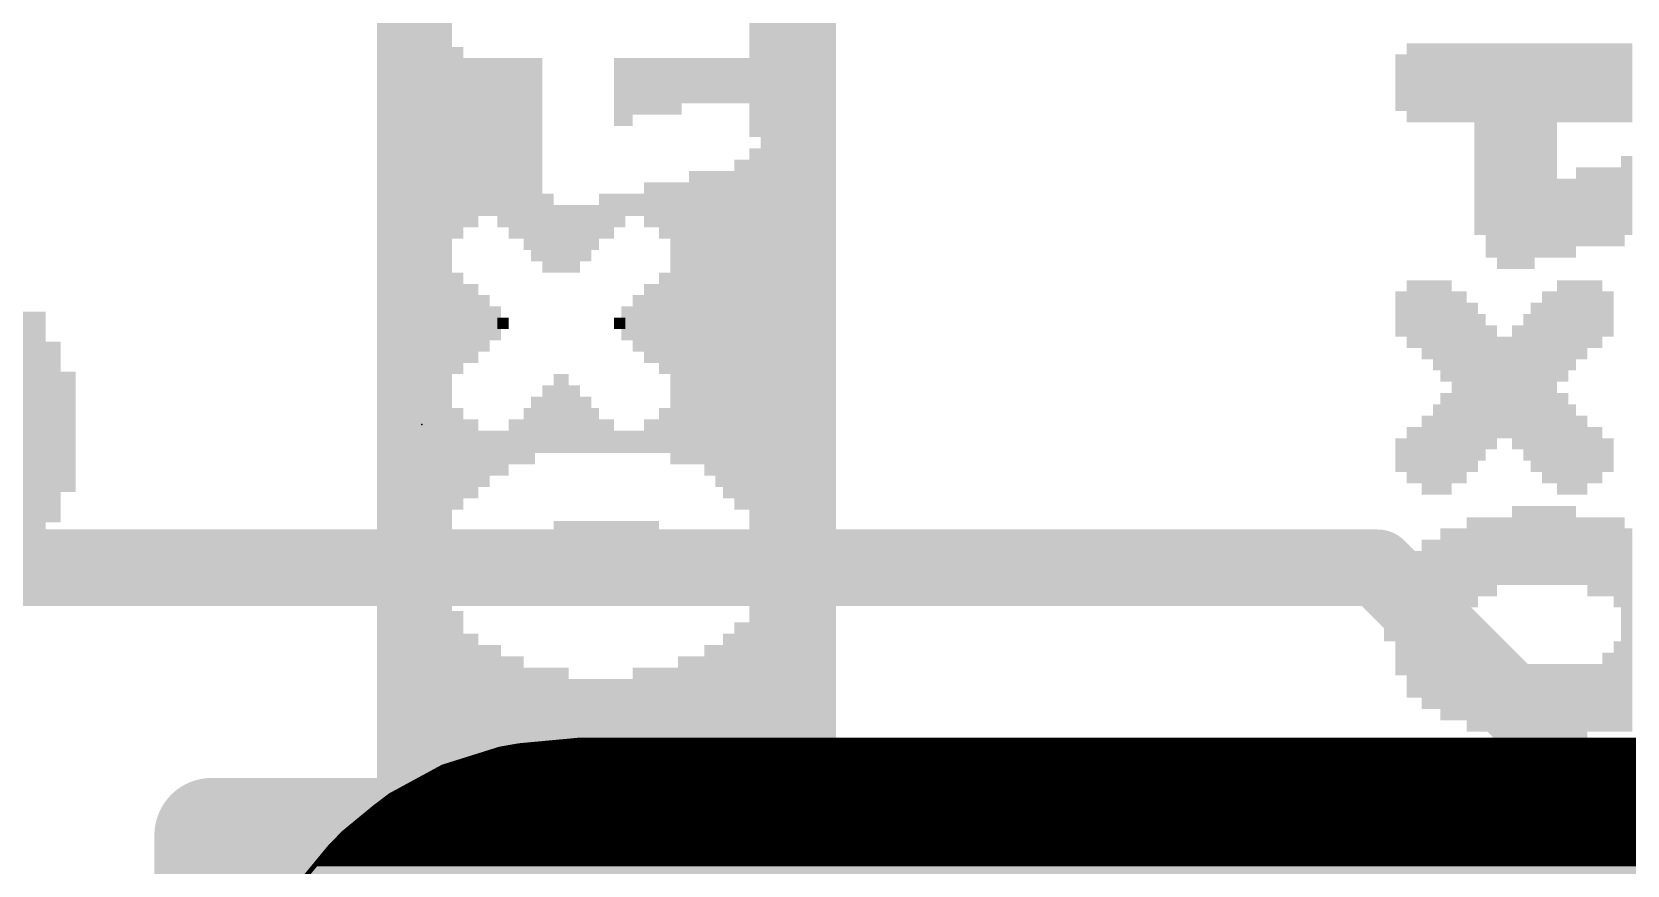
# Model space of a CAD drawing. Extents: x -27.9 to 58.7, y -12 to 40.1.
# Drawn here: x 18.902 to 23.142, y 17.98 to 20.195 of the extents above; entities that cross this region are included whole.
import ezdxf

# ---------------------------------------------------------------- set-up
doc = ezdxf.new("R2010")
doc.units = 0
for name, color, linetype in [('16', 132, 'CONTINUOUS'), ('21', 41, 'CONTINUOUS'), ('22', 40, 'CONTINUOUS'), ('24', 53, 'CONTINUOUS')]:
    doc.layers.add(name, color=color, linetype=linetype)

# ---------------------------------------------------------------- blocks, each defined once
blk = doc.blocks.new('RECT')
blk.add_solid([(-0.5, -0.5), (0.5, -0.5), (-0.5, 0.5), (0.5, 0.5)])

msp = doc.modelspace()

# ---------------------------------------------------------------- linework, layer by layer
at = {"layer": '16', "const_width": 0.2032}
for points in [[(22.479, 18.7706), (10.2362, 18.7706)], [(22.8854, 18.3642), (22.479, 18.7706)], [(22.8854, 17.399), (22.8854, 18.3642)]]:
    msp.add_lwpolyline(points, dxfattribs=at)
at = {"layer": '16', "const_width": 0.1016}
for points in [[(22.5149, 18.8065, 1), (22.4431, 18.7347)], [(22.479, 18.7198, 1), (22.479, 18.8214)], [(22.9362, 18.3642, 1), (22.8346, 18.3642)], [(22.8495, 18.3283, 1), (22.9213, 18.4001)]]:
    msp.add_lwpolyline(points, format="xyb", dxfattribs=at)
at = {"layer": '21', "const_width": 0.0127}
for points in [[(20.3557, 18.3123), (20.1976, 18.2976)], [(24.0608, 18.3123), (20.3557, 18.3123)], [(20.1458, 18.2885), (19.9943, 18.2409)], [(20.1038, 18.2753), (24.3015, 18.2753)], [(20.1442, 18.288), (24.2568, 18.288)], [(20.1976, 18.2976), (20.1458, 18.2885)], [(20.2309, 18.3007), (24.1764, 18.3007)], [(19.9943, 18.2409), (19.8548, 18.1651)], [(19.9875, 18.2372), (24.4156, 18.2372)], [(20.023, 18.2499), (24.3814, 18.2499)], [(20.0634, 18.2626), (24.3424, 18.2626)], [(19.8939, 18.1864), (24.5105, 18.1864)], [(19.9173, 18.1991), (24.4872, 18.1991)], [(19.9407, 18.2118), (24.4639, 18.2118)], [(19.9641, 18.2245), (24.4406, 18.2245)], [(19.8548, 18.1651), (19.8128, 18.1331)], [(19.8327, 18.1483), (24.5736, 18.1483)], [(19.8493, 18.161), (24.5572, 18.161)], [(19.8705, 18.1737), (24.5339, 18.1737)], [(19.8128, 18.1331), (19.7311, 18.0658)], [(19.785, 18.1102), (24.6198, 18.1102)], [(19.8004, 18.1229), (24.6044, 18.1229)], [(19.816, 18.1356), (24.589, 18.1356)], [(19.7311, 18.0658), (19.6944, 18.028)], [(19.7249, 18.0594), (24.6813, 18.0594)], [(19.7388, 18.0721), (24.6659, 18.0721)], [(19.7542, 18.0848), (24.6506, 18.0848)], [(19.7696, 18.0975), (24.6352, 18.0975)], [(19.6944, 18.028), (19.627, 17.9464)], [(19.6888, 18.0213), (24.7158, 18.0213)], [(19.7002, 18.034), (24.7044, 18.034)], [(19.7126, 18.0467), (24.693, 18.0467)], [(19.6574, 17.9832), (24.7474, 17.9832)], [(19.6679, 17.9959), (24.7369, 17.9959)], [(19.6783, 18.0086), (24.7264, 18.0086)]]:
    msp.add_lwpolyline(points, dxfattribs=at)
at = {"layer": '21', "const_width": 0.0064}
for points in [[(20.3557, 18.3155, 1), (20.3557, 18.3092)], [(20.356, 18.3092, 1), (20.3554, 18.3155)], [(20.1038, 18.2785, 1), (20.1038, 18.2721)], [(20.1442, 18.2912, 1), (20.1442, 18.2848)], [(20.1452, 18.2916, 1), (20.1463, 18.2854)], [(20.1467, 18.2855, 1), (20.1448, 18.2915)], [(20.1974, 18.3008, 1), (20.1979, 18.2944)], [(20.1982, 18.2945, 1), (20.1971, 18.3007)], [(20.2309, 18.3039, 1), (20.2309, 18.2975)], [(19.9875, 18.2404, 1), (19.9875, 18.234)], [(19.9934, 18.2439, 1), (19.9953, 18.2379)], [(19.9958, 18.2381, 1), (19.9928, 18.2437)], [(20.023, 18.2531, 1), (20.023, 18.2467)], [(20.0634, 18.2658, 1), (20.0634, 18.2594)], [(19.8939, 18.1896, 1), (19.8939, 18.1832)], [(19.9173, 18.2023, 1), (19.9173, 18.1959)], [(19.9407, 18.215, 1), (19.9407, 18.2086)], [(19.9641, 18.2277, 1), (19.9641, 18.2213)], [(19.8327, 18.1515, 1), (19.8327, 18.1451)], [(19.8493, 18.1642, 1), (19.8493, 18.1578)], [(19.8533, 18.1679, 1), (19.8563, 18.1624)], [(19.8567, 18.1626, 1), (19.8528, 18.1677)], [(19.8705, 18.1769, 1), (19.8705, 18.1705)], [(19.785, 18.1134, 1), (19.785, 18.107)], [(19.8004, 18.1261, 1), (19.8004, 18.1197)], [(19.8109, 18.1357, 1), (19.8147, 18.1306)], [(19.8148, 18.1307, 1), (19.8108, 18.1356)], [(19.816, 18.1388, 1), (19.816, 18.1324)], [(19.7249, 18.0626, 1), (19.7249, 18.0562)], [(19.7291, 18.0682, 1), (19.7332, 18.0633)], [(19.7334, 18.0636, 1), (19.7289, 18.068)], [(19.7388, 18.0753, 1), (19.7388, 18.0689)], [(19.7542, 18.088, 1), (19.7542, 18.0816)], [(19.7696, 18.1007, 1), (19.7696, 18.0943)], [(19.6888, 18.0245, 1), (19.6888, 18.0181)], [(19.6921, 18.0302, 1), (19.6966, 18.0258)], [(19.6968, 18.026, 1), (19.6919, 18.0301)], [(19.7002, 18.0372, 1), (19.7002, 18.0308)], [(19.7126, 18.0499, 1), (19.7126, 18.0435)], [(19.6574, 17.9864, 1), (19.6574, 17.98)], [(19.6679, 17.9991, 1), (19.6679, 17.9927)], [(19.6783, 18.0118, 1), (19.6783, 18.0054)]]:
    msp.add_lwpolyline(points, format="xyb", dxfattribs=at)
at = {"layer": '22', "const_width": 0.3048}
for points in [[(19.3802, 14.732), (19.3802, 18.0594)], [(19.3802, 18.0594), (23.7744, 18.0594)]]:
    msp.add_lwpolyline(points, dxfattribs=at)
at = {"layer": '22', "const_width": 0.1524}
for points in [[(19.4564, 18.0594, 1), (19.304, 18.0594)], [(19.3802, 18.1356, 1), (19.3802, 17.9832)]]:
    msp.add_lwpolyline(points, format="xyb", dxfattribs=at)
at = {"layer": '24'}
msp.add_point((19.939, 19.1516), dxfattribs=at)

# ---------------------------------------------------------------- block references
at = {"layer": '22'}
for p, xscale, yscale, rotation in [((19.9742, 19.7801), 3.27, 0.03, 90), ((20.0042, 19.7951), 3.3, 0.03, 90), ((20.8492, 19.7951), 3.3, 0.02, 90), ((20.8742, 19.7801), 3.27, 0.03, 90), ((19.9442, 19.7651), 3.24, 0.03, 90), ((20.9042, 19.7651), 3.24, 0.03, 90), ((19.9242, 19.7501), 3.21, 0.03, 90), ((20.9392, 19.7501), 3.21, 0.04, 90), ((19.8942, 19.7201), 3.15, 0.03, 90), ((20.9692, 19.7201), 3.15, 0.02, 90), ((19.8642, 19.6901), 3.09, 0.03, 90), ((20.9942, 19.6901), 3.09, 0.03, 90), ((19.8342, 19.6451), 3, 0.03, 90), ((21.0242, 19.6451), 3, 0.03, 90), ((20.8242, 20.2601), 0.69, 0.03, 90), ((20.0342, 19.9001), 0.51, 0.03, 90), ((22.5762, 20.0599), 0.21, 0.04, 90), ((22.6112, 20.0599), 0.21, 0.03, 90), ((22.6412, 20.0599), 0.21, 0.03, 90), ((22.6612, 20.0599), 0.21, 0.03, 90), ((22.6962, 20.0599), 0.21, 0.04, 90), ((22.7312, 20.0599), 0.21, 0.03, 90), ((22.7512, 19.9099), 0.51, 0.03, 90), ((22.7812, 19.8799), 0.57, 0.03, 90), ((22.8162, 19.8649), 0.6, 0.04, 90), ((22.8512, 19.8649), 0.6, 0.03, 90), ((22.8812, 19.8649), 0.6, 0.03, 90), ((22.9012, 19.8799), 0.57, 0.03, 90), ((22.9362, 19.8799), 0.57, 0.04, 90), ((22.9712, 20.0599), 0.21, 0.03, 90), ((22.9912, 20.0599), 0.21, 0.03, 90), ((23.0212, 20.0599), 0.21, 0.03, 90), ((23.0562, 20.0599), 0.21, 0.04, 90), ((23.0912, 20.0599), 0.21, 0.03, 90), ((23.1212, 20.0599), 0.21, 0.03, 90), ((23.1412, 20.0599), 0.21, 0.03, 90), ((20.0692, 19.9001), 0.45, 0.04, 90), ((20.1042, 19.9151), 0.42, 0.03, 90), ((20.1342, 19.9151), 0.42, 0.03, 90), ((20.1542, 19.9001), 0.45, 0.03, 90), ((20.1892, 19.8851), 0.48, 0.04, 90), ((20.2242, 19.8701), 0.51, 0.03, 90), ((20.2442, 19.8551), 0.54, 0.03, 90), ((20.4642, 20.0351), 0.18, 0.03, 90), ((20.4842, 20.0351), 0.18, 0.03, 90), ((20.5142, 20.0501), 0.15, 0.03, 90), ((20.5492, 20.0501), 0.15, 0.04, 90), ((20.5842, 20.0501), 0.15, 0.03, 90), ((20.6142, 20.0501), 0.15, 0.03, 90), ((20.6342, 20.0651), 0.12, 0.03, 90), ((20.6692, 20.0651), 0.12, 0.04, 90), ((20.7042, 20.0651), 0.12, 0.03, 90), ((20.7342, 20.0651), 0.12, 0.03, 90), ((20.7542, 20.0651), 0.12, 0.03, 90), ((20.7892, 20.0651), 0.12, 0.04, 90), ((22.5412, 20.0599), 0.15, 0.03, 90), ((20.7892, 19.3901), 0.93, 0.04, 90), ((20.8242, 19.3751), 1.02, 0.03, 90), ((23.1412, 19.7599), 0.21, 0.03, 90), ((20.6692, 19.4351), 0.78, 0.04, 90), ((20.7042, 19.4201), 0.81, 0.03, 90), ((20.7342, 19.4051), 0.84, 0.03, 90), ((20.7542, 19.3901), 0.87, 0.03, 90), ((22.9712, 19.6999), 0.21, 0.03, 90), ((22.9912, 19.6999), 0.21, 0.03, 90), ((23.0212, 19.7299), 0.21, 0.03, 90), ((23.0562, 19.7299), 0.21, 0.04, 90), ((23.0912, 19.7299), 0.21, 0.03, 90), ((23.1212, 19.7299), 0.21, 0.03, 90), ((20.2742, 19.6601), 0.21, 0.03, 90), ((20.4292, 19.7051), 0.12, 0.04, 90), ((20.4642, 19.7201), 0.09, 0.03, 90), ((20.4842, 19.7351), 0.06, 0.03, 90), ((20.5142, 19.7351), 0.06, 0.03, 90), ((20.5492, 19.7351), 0.12, 0.04, 90), ((20.5842, 19.7201), 0.15, 0.03, 90), ((20.6142, 19.4201), 0.75, 0.03, 90), ((20.6342, 19.4201), 0.75, 0.03, 90), ((20.3092, 19.6451), 0.18, 0.04, 90), ((20.3442, 19.6451), 0.18, 0.03, 90), ((20.3742, 19.6601), 0.15, 0.03, 90), ((20.3942, 19.6751), 0.12, 0.03, 90), ((20.0342, 19.4201), 0.27, 0.03, 90), ((20.5842, 19.4201), 0.27, 0.03, 90), ((20.0692, 19.4201), 0.21, 0.04, 90), ((20.5492, 19.4201), 0.21, 0.04, 90), ((22.5412, 19.4449), 0.12, 0.03, 90), ((22.5762, 19.4449), 0.18, 0.04, 90), ((22.6112, 19.4299), 0.21, 0.03, 90), ((22.6412, 19.4149), 0.24, 0.03, 90), ((22.6612, 19.3999), 0.27, 0.03, 90), ((22.6962, 19.2499), 0.51, 0.04, 90), ((22.9362, 19.2499), 0.51, 0.04, 90), ((22.9712, 19.3999), 0.27, 0.03, 90), ((22.9912, 19.4149), 0.24, 0.03, 90), ((23.0212, 19.4299), 0.21, 0.03, 90), ((23.0562, 19.4449), 0.18, 0.04, 90), ((23.0912, 19.4449), 0.12, 0.03, 90), ((20.1042, 19.4201), 0.15, 0.03, 90), ((20.1342, 19.4201), 0.09, 0.03, 90), ((20.4842, 19.4201), 0.09, 0.03, 90), ((20.5142, 19.4201), 0.15, 0.03, 90), ((22.7312, 19.2499), 0.45, 0.03, 90), ((22.9012, 19.2499), 0.45, 0.03, 90), ((18.479, 19.4316), 0.92, 0.04, 180), ((20.1542, 19.4201), 0.03, 0.03, 90), ((20.4642, 19.4201), 0.03, 0.03, 90), ((22.7512, 19.2499), 0.39, 0.03, 90), ((22.8812, 19.2499), 0.39, 0.03, 90), ((18.779, 19.3916), 0.32, 0.04, 180), ((22.7812, 19.2499), 0.33, 0.03, 90), ((22.8162, 19.2499), 0.27, 0.04, 90), ((22.8512, 19.2499), 0.33, 0.03, 90), ((18.819, 19.3516), 0.32, 0.04, 180), ((18.839, 19.3116), 0.28, 0.04, 180), ((18.879, 19.2716), 0.28, 0.04, 180), ((18.879, 19.2316), 0.28, 0.04, 180), ((20.2742, 19.1651), 0.18, 0.03, 90), ((20.3092, 19.1801), 0.21, 0.04, 90), ((20.3442, 19.1651), 0.18, 0.03, 90), ((18.879, 19.1916), 0.28, 0.04, 180), ((20.2442, 19.1501), 0.15, 0.03, 90), ((20.3742, 19.1501), 0.15, 0.03, 90), ((22.6612, 19.0999), 0.27, 0.03, 90), ((22.9712, 19.0999), 0.27, 0.03, 90), ((18.879, 19.1516), 0.28, 0.04, 180), ((20.0342, 19.0601), 0.27, 0.03, 90), ((20.0692, 19.0601), 0.21, 0.04, 90), ((20.1892, 19.1051), 0.12, 0.04, 90), ((20.2242, 19.1201), 0.15, 0.03, 90), ((20.3942, 19.1351), 0.12, 0.03, 90), ((20.4292, 19.1201), 0.09, 0.04, 90), ((20.5492, 19.1201), 0.09, 0.04, 90), ((20.5842, 19.1351), 0.12, 0.03, 90), ((22.6112, 19.0699), 0.21, 0.03, 90), ((22.6412, 19.0849), 0.24, 0.03, 90), ((22.9912, 19.0849), 0.24, 0.03, 90), ((23.0212, 19.0699), 0.21, 0.03, 90), ((18.879, 19.1116), 0.28, 0.04, 180), ((20.1042, 19.0601), 0.15, 0.03, 90), ((20.1342, 19.0751), 0.12, 0.03, 90), ((20.1542, 19.0751), 0.12, 0.03, 90), ((20.4642, 19.1051), 0.06, 0.03, 90), ((20.4842, 19.1051), 0.06, 0.03, 90), ((20.5142, 19.1051), 0.06, 0.03, 90), ((22.5762, 19.0699), 0.15, 0.04, 90), ((23.0562, 19.0699), 0.15, 0.04, 90), ((18.879, 19.0716), 0.28, 0.04, 180), ((22.5412, 19.0699), 0.09, 0.03, 90), ((23.0912, 19.0699), 0.09, 0.03, 90), ((18.879, 19.0316), 0.28, 0.04, 180), ((18.859, 18.9916), 0.32, 0.04, 180), ((18.839, 18.9516), 0.28, 0.04, 180), ((18.819, 18.9116), 0.32, 0.04, 180), ((22.8512, 18.8299), 0.21, 0.03, 90), ((22.8812, 18.8299), 0.21, 0.03, 90), ((22.9012, 18.8299), 0.21, 0.03, 90), ((22.9362, 18.8299), 0.21, 0.04, 90), ((22.9712, 18.8299), 0.21, 0.03, 90), ((22.9912, 18.8299), 0.21, 0.03, 90), ((18.759, 18.8716), 0.36, 0.04, 180), ((20.3092, 18.7901), 0.21, 0.04, 90), ((20.3442, 18.7901), 0.21, 0.03, 90), ((20.3742, 18.7901), 0.21, 0.03, 90), ((20.3942, 18.7901), 0.21, 0.03, 90), ((20.4292, 18.7901), 0.21, 0.04, 90), ((20.4642, 18.7901), 0.21, 0.03, 90), ((20.4842, 18.7901), 0.21, 0.03, 90), ((20.5142, 18.7901), 0.21, 0.03, 90), ((20.5492, 18.7901), 0.21, 0.04, 90), ((22.6612, 18.6199), 0.51, 0.03, 90), ((22.6962, 18.6199), 0.51, 0.04, 90), ((22.7312, 18.7849), 0.24, 0.03, 90), ((22.7512, 18.7999), 0.21, 0.03, 90), ((22.7812, 18.7999), 0.21, 0.03, 90), ((22.8162, 18.8149), 0.18, 0.04, 90), ((23.0212, 18.8149), 0.18, 0.03, 90), ((23.0562, 18.7999), 0.21, 0.04, 90), ((23.0912, 18.7999), 0.21, 0.03, 90), ((23.1212, 18.7849), 0.24, 0.03, 90), ((23.1412, 18.6049), 0.54, 0.03, 90), ((18.419, 18.8316), 1.04, 0.04, 180), ((20.2242, 18.7751), 0.12, 0.03, 90), ((20.2442, 18.7901), 0.15, 0.03, 90), ((20.2742, 18.7751), 0.18, 0.03, 90), ((20.5842, 18.7751), 0.18, 0.03, 90), ((20.6142, 18.7901), 0.15, 0.03, 90), ((22.6112, 18.6199), 0.45, 0.03, 90), ((22.6412, 18.6199), 0.45, 0.03, 90), ((22.5762, 18.6199), 0.39, 0.04, 90), ((22.5412, 18.6199), 0.27, 0.03, 90), ((20.8242, 18.4301), 0.57, 0.03, 90), ((22.5112, 18.6199), 0.09, 0.03, 90), ((20.0342, 18.4001), 0.51, 0.03, 90), ((20.7892, 18.3851), 0.48, 0.04, 90), ((20.0692, 18.3701), 0.45, 0.04, 90), ((20.7542, 18.3701), 0.45, 0.03, 90), ((22.7312, 18.4549), 0.24, 0.03, 90), ((23.1212, 18.4549), 0.24, 0.03, 90), ((20.1042, 18.3551), 0.42, 0.03, 90), ((20.1342, 18.3551), 0.42, 0.03, 90), ((20.1542, 18.3401), 0.39, 0.03, 90), ((20.1892, 18.3401), 0.39, 0.04, 90), ((20.6342, 18.3401), 0.39, 0.03, 90), ((20.6692, 18.3401), 0.39, 0.04, 90), ((20.7042, 18.3551), 0.42, 0.03, 90), ((20.7342, 18.3551), 0.42, 0.03, 90), ((22.7512, 18.4399), 0.21, 0.03, 90), ((22.7812, 18.4399), 0.21, 0.03, 90), ((23.0912, 18.4399), 0.21, 0.03, 90), ((20.2242, 18.3251), 0.36, 0.03, 90), ((20.2442, 18.3251), 0.36, 0.03, 90), ((20.2742, 18.3251), 0.36, 0.03, 90), ((20.3092, 18.3251), 0.36, 0.04, 90), ((20.5142, 18.3251), 0.36, 0.03, 90), ((20.5492, 18.3251), 0.36, 0.04, 90), ((20.5842, 18.3251), 0.36, 0.03, 90), ((20.6142, 18.3251), 0.36, 0.03, 90), ((22.8162, 18.4099), 0.21, 0.04, 90), ((22.8512, 18.4099), 0.21, 0.03, 90), ((22.8812, 18.4099), 0.21, 0.03, 90), ((22.9012, 18.4099), 0.21, 0.03, 90), ((22.9362, 18.4099), 0.21, 0.04, 90), ((22.9712, 18.4099), 0.21, 0.03, 90), ((22.9912, 18.4099), 0.21, 0.03, 90), ((23.0212, 18.4099), 0.21, 0.03, 90), ((23.0562, 18.4249), 0.18, 0.04, 90), ((20.3442, 18.3101), 0.33, 0.03, 90), ((20.3742, 18.3101), 0.33, 0.03, 90), ((20.3942, 18.3101), 0.33, 0.03, 90), ((20.4292, 18.3101), 0.33, 0.04, 90), ((20.4642, 18.3101), 0.33, 0.03, 90), ((20.4842, 18.3101), 0.33, 0.03, 90)]:
    msp.add_blockref('RECT', p, dxfattribs=dict(at, xscale=xscale, yscale=yscale, rotation=rotation))

doc.saveas('drawing.dxf')
